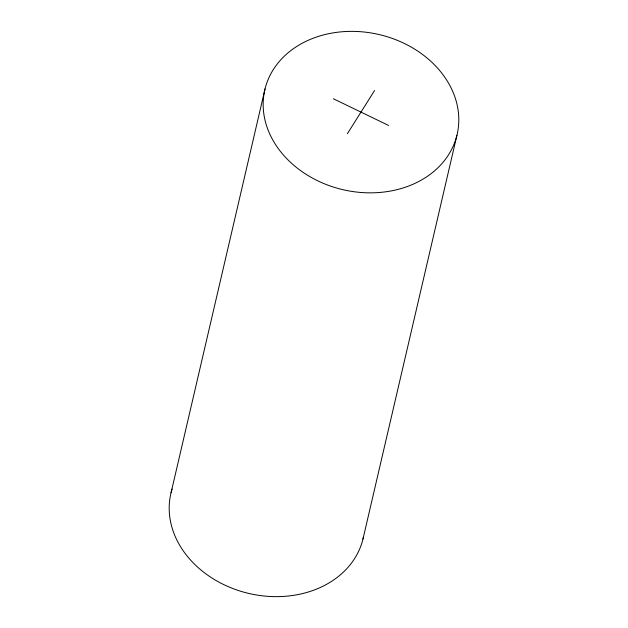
<?xml version="1.0" encoding="UTF-8"?>
<svg xmlns="http://www.w3.org/2000/svg" width="628" height="628" viewBox="0 0 628 628"><rect width="100%" height="100%" fill="white"/><g stroke="black" fill="none" stroke-linecap="round" stroke-linejoin="round"><path stroke-width="0.94" d="M171.075 492.705L265.032 88.925M362.968 539.075L456.925 135.295A98.714 79.654 13.1 0 0 329.512 33.535A98.714 79.654 13.1 0 0 296.502 167.495A98.714 79.654 13.1 0 0 456.925 135.295M347.394 133.701L374.571 90.518M333.405 98.777L388.559 125.435M363.392 537.246A98.714 79.654 13.1 0 1 246.82 592.958A98.714 79.654 13.1 0 1 172.08 489.071"/></g></svg>
